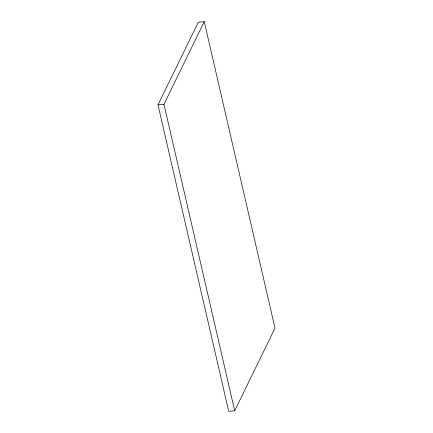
<?xml version="1.0" encoding="UTF-8"?>
<svg xmlns="http://www.w3.org/2000/svg" width="433" height="433" viewBox="0 0 433 433"><rect width="100%" height="100%" fill="white"/><g stroke="black" fill="none" stroke-linecap="round" stroke-linejoin="round"><path stroke-width="0.65" d="M157.996 104.873L198.303 22.229L204.262 21.65L275.004 328.127L234.697 410.771L228.738 411.35L157.996 104.873L163.955 104.288L204.262 21.65M163.955 104.288L234.697 410.771"/></g></svg>
